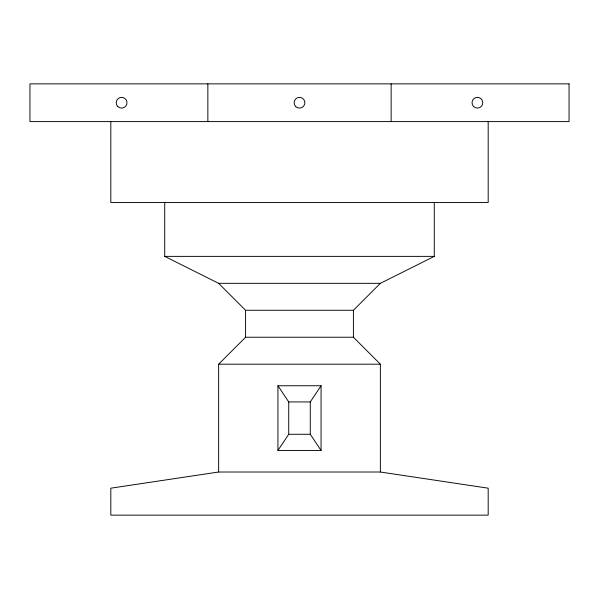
<?xml version="1.0" encoding="UTF-8"?>
<svg xmlns="http://www.w3.org/2000/svg" width="599" height="599" viewBox="0 0 599 599"><rect width="100%" height="100%" fill="white"/><g stroke="black" fill="none" stroke-linecap="round" stroke-linejoin="round"><path stroke-width="0.9" d="M277.936 450.448L288.718 434.275L288.718 401.929L277.936 385.756L321.064 385.756L321.064 450.448L277.936 450.448L277.936 385.756M321.064 450.448L310.282 434.275L310.282 401.929L321.064 385.756M218.635 472.012L218.635 364.192L245.59 337.237L353.41 337.237L380.365 364.192L380.365 472.012L488.185 488.185L488.185 515.14L110.815 515.14L110.815 488.185L218.635 472.012L380.365 472.012M164.725 202.462L164.725 256.372L218.635 283.327L245.59 310.282L353.41 310.282L380.365 283.327L434.275 256.372L434.275 202.462M164.725 256.372L434.275 256.372M218.635 283.327L380.365 283.327M218.635 364.192L380.365 364.192M288.718 401.929L310.282 401.929M288.718 434.275L310.282 434.275M488.185 121.597L488.185 202.462L110.815 202.462L110.815 121.597M391.147 83.86L391.147 121.597M353.41 310.282L353.41 337.237M245.59 310.282L245.59 337.237M207.853 83.86L207.853 121.597M569.05 83.86L29.95 83.86L29.95 121.597L569.05 121.597L569.05 83.86M473.592 106.54A5.391 5.391 0 0 0 482.607 104.121A5.391 5.391 0 0 0 476.01 97.525A5.391 5.391 0 0 0 473.592 106.54M117.786 106.54A5.391 5.391 0 0 0 126.801 104.121A5.391 5.391 0 0 0 120.204 97.525A5.391 5.391 0 0 0 117.786 106.54M295.689 106.54A5.391 5.391 0 0 0 304.704 104.121A5.391 5.391 0 0 0 298.107 97.525A5.391 5.391 0 0 0 295.689 106.54"/></g></svg>
